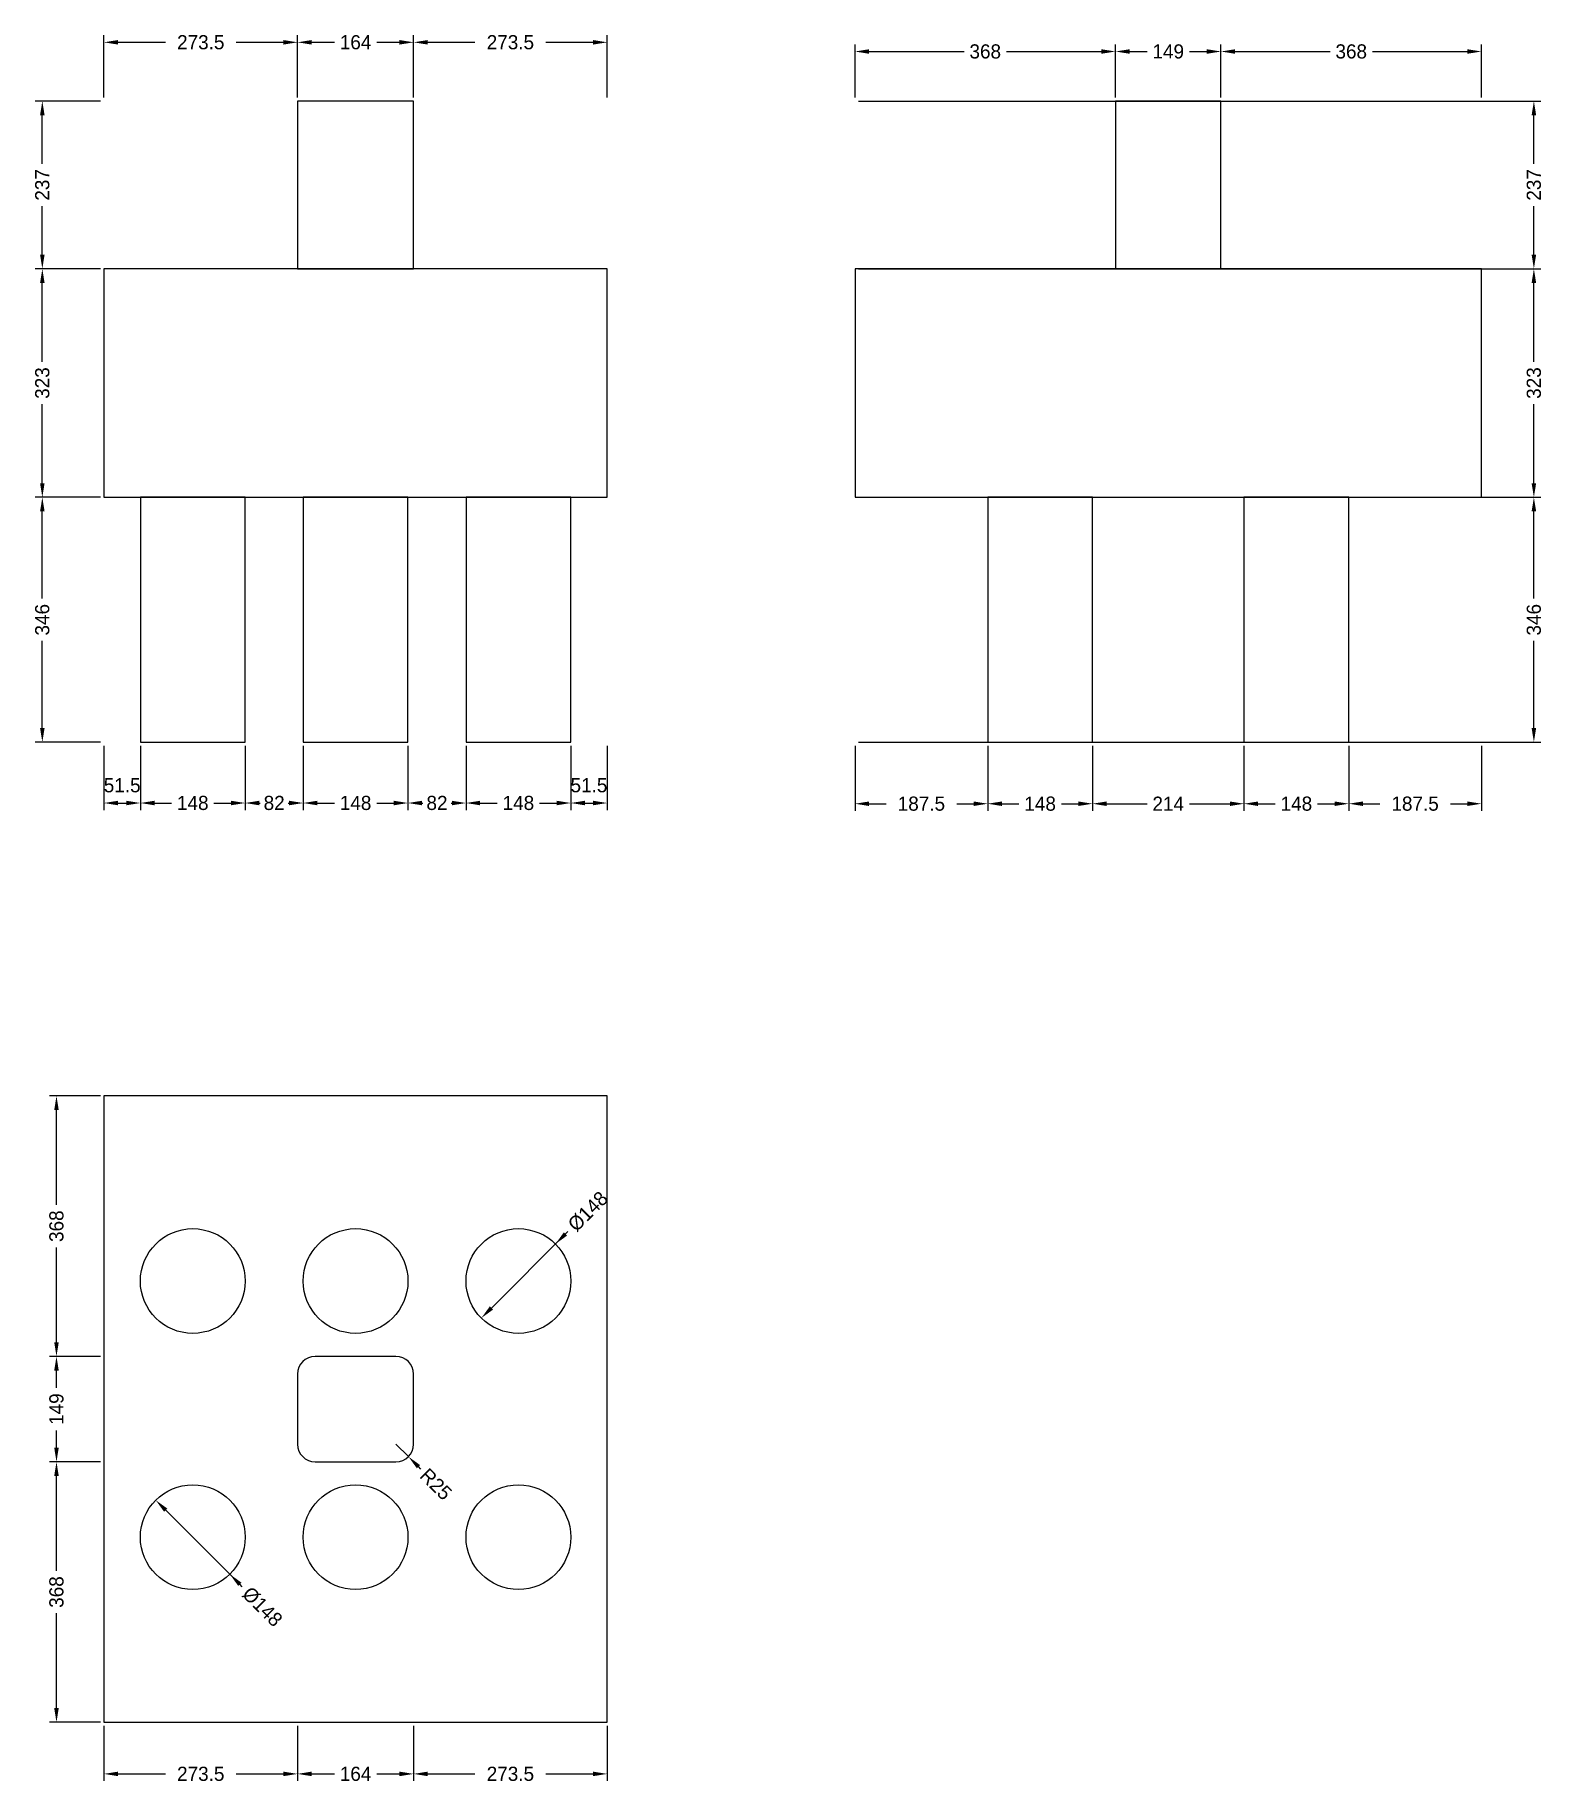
# Model space of a CAD drawing. Header units: metres. Extents: x -97 to 2030, y -83 to 2384.
import ezdxf

# ---------------------------------------------------------------- set-up
doc = ezdxf.new("R2010")
doc.units = ezdxf.units.M
for name, color, linetype in [('chengtai', 7, 'Continuous'), ('dunzhu', 7, 'Continuous'), ('zhuangji', 7, 'Continuous')]:
    doc.layers.add(name, color=color, linetype=linetype)

# ---------------------------------------------------------------- blocks, each defined once
blk = doc.blocks.new('_CLOSEDFILLED')
at = {"color": 0, "linetype": 'BYBLOCK'}
blk.add_solid([(-1, 0.16), (0, 0), (-1, -0.16)], dxfattribs=at)

msp = doc.modelspace()

# ---------------------------------------------------------------- linework, layer by layer
at = {"color": 7}
for p, q in [((0, 2296), (0, 2384)), ((20, 2374), (86.8, 2374)), ((186.8, 2374), (253.5, 2374)), ((273.5, 2296), (273.5, 2384)), ((273.5, 2296), (273.5, 2384)), ((293.5, 2374), (325.5, 2374)), ((385.5, 2374), (417.5, 2374)), ((437.5, 2296), (437.5, 2384)), ((437.5, 2296), (437.5, 2384)), ((457.5, 2374), (524.2, 2374)), ((624.2, 2374), (691, 2374)), ((711, 2296), (711, 2384)), ((1061, 2296), (1061, 2371)), ((1429, 2296), (1429, 2371)), ((1429, 2296), (1429, 2371)), ((1578, 2296), (1578, 2371)), ((1578, 2296), (1578, 2371)), ((1946, 2296), (1946, 2371)), ((1081, 2361), (1215, 2361)), ((1275, 2361), (1409, 2361)), ((1449, 2361), (1473.5, 2361)), ((1533.5, 2361), (1558, 2361)), ((1598, 2361), (1732, 2361)), ((1792, 2361), (1926, 2361)), ((-5, 2291), (-97, 2291)), ((-87, 2202.5), (-87, 2271)), ((1066, 2291), (2030, 2291)), ((2020, 2202.5), (2020, 2271)), ((-87, 2074), (-87, 2142.5)), ((2020, 2074), (2020, 2142.5)), ((-5, 2054), (-97, 2054)), ((-5, 2054), (-97, 2054)), ((1066, 2054), (2030, 2054)), ((1066, 2054), (2030, 2054)), ((-87, 1922.5), (-87, 2034)), ((2020, 1922.5), (2020, 2034)), ((-87, 1751), (-87, 1862.5)), ((2020, 1751), (2020, 1862.5)), ((-5, 1731), (-97, 1731)), ((-5, 1731), (-97, 1731)), ((1066, 1731), (2030, 1731)), ((1066, 1731), (2030, 1731)), ((-87, 1588), (-87, 1711)), ((2020, 1588), (2020, 1711)), ((-87, 1405), (-87, 1528)), ((2020, 1405), (2020, 1528)), ((-5, 1385), (-97, 1385)), ((1066, 1385), (2030, 1385)), ((0, 1380), (0, 1289)), ((51.5, 1380), (51.5, 1289)), ((51.5, 1380), (51.5, 1289)), ((199.5, 1380), (199.5, 1289)), ((199.5, 1380), (199.5, 1289)), ((281.5, 1380), (281.5, 1289)), ((281.5, 1380), (281.5, 1289)), ((429.5, 1380), (429.5, 1289)), ((429.5, 1380), (429.5, 1289)), ((511.5, 1380), (511.5, 1289)), ((511.5, 1380), (511.5, 1289)), ((659.5, 1380), (659.5, 1289)), ((659.5, 1380), (659.5, 1289)), ((711, 1380), (711, 1289)), ((1061, 1380), (1061, 1288)), ((1248.5, 1380), (1248.5, 1288)), ((1248.5, 1380), (1248.5, 1288)), ((1396.5, 1380), (1396.5, 1288)), ((1396.5, 1380), (1396.5, 1288)), ((1610.5, 1380), (1610.5, 1288)), ((1610.5, 1380), (1610.5, 1288)), ((1758.5, 1380), (1758.5, 1288)), ((1758.5, 1380), (1758.5, 1288)), ((1946, 1380), (1946, 1288)), ((20, 1299), (31.5, 1299)), ((71.5, 1299), (95.5, 1299)), ((155.5, 1299), (179.5, 1299)), ((219.5, 1299), (220.5, 1299)), ((260.5, 1299), (261.5, 1299)), ((301.5, 1299), (325.5, 1299)), ((385.5, 1299), (409.5, 1299)), ((449.5, 1299), (450.5, 1299)), ((490.5, 1299), (491.5, 1299)), ((531.5, 1299), (555.5, 1299)), ((615.5, 1299), (639.5, 1299)), ((679.5, 1299), (691, 1299)), ((1081, 1298), (1104.8, 1298)), ((1204.8, 1298), (1228.5, 1298)), ((1268.5, 1298), (1292.5, 1298)), ((1352.5, 1298), (1376.5, 1298)), ((1416.5, 1298), (1473.5, 1298)), ((1533.5, 1298), (1590.5, 1298)), ((1630.5, 1298), (1654.5, 1298)), ((1714.5, 1298), (1738.5, 1298)), ((1778.5, 1298), (1802.2, 1298)), ((1902.2, 1298), (1926, 1298)), ((-5, 885), (-77, 885)), ((-67, 731), (-67, 865)), ((655.5, 693.5), (652, 690)), ((-67, 537), (-67, 671)), ((652, 690), (547.3, 585.3)), ((-5, 517), (-77, 517)), ((-5, 517), (-77, 517)), ((-67, 472.5), (-67, 497)), ((-67, 388), (-67, 412.5)), ((412.5, 393), (430.2, 375.3)), ((-5, 368), (-77, 368)), ((-5, 368), (-77, 368)), ((-67, 214), (-67, 348)), ((447.9, 357.6), (444.3, 361.2)), ((192, 195), (87.3, 299.7)), ((195.5, 191.5), (192, 195)), ((-67, 20), (-67, 154)), ((-5, 0), (-77, 0)), ((0, -5), (0, -83)), ((273.5, -5), (273.5, -83)), ((273.5, -5), (273.5, -83)), ((437.5, -5), (437.5, -83)), ((437.5, -5), (437.5, -83)), ((711, -5), (711, -83)), ((20, -73), (86.8, -73)), ((186.8, -73), (253.5, -73)), ((293.5, -73), (325.5, -73)), ((385.5, -73), (417.5, -73)), ((457.5, -73), (524.2, -73)), ((624.2, -73), (691, -73))]:
    msp.add_line(p, q, dxfattribs=at)
at = {"layer": 'chengtai'}
for points in [[(0, 1731), (711, 1731), (711, 2054), (0, 2054), (0, 1731)], [(1061, 1731), (1946, 1731), (1946, 2054), (1061, 2054), (1061, 1731)], [(0, 0), (711, 0), (711, 885), (0, 885), (0, 0)]]:
    msp.add_lwpolyline(points, dxfattribs=at)
at = {"layer": 'Defpoints', "color": 7}
for p in [(0, 2374), (273.5, 2374), (437.5, 2374), (1061, 2361), (1429, 2361), (1578, 2361), (0, 2291), (0, 2291), (273.5, 2291), (273.5, 2291), (437.5, 2291), (437.5, 2291), (711, 2291), (1061, 2291), (1061, 2291), (1429, 2291), (1429, 2291), (1578, 2291), (1578, 2291), (1946, 2291), (-87, 2054), (0, 2054), (0, 2054), (1061, 2054), (1061, 2054), (2020, 2054), (-87, 1731), (0, 1731), (0, 1731), (1061, 1731), (1061, 1731), (2020, 1731), (-87, 1385), (0, 1385), (0, 1385), (51.5, 1385), (51.5, 1385), (199.5, 1385), (199.5, 1385), (281.5, 1385), (281.5, 1385), (429.5, 1385), (429.5, 1385), (511.5, 1385), (511.5, 1385), (659.5, 1385), (659.5, 1385), (711, 1385), (1061, 1385), (1061, 1385), (1248.5, 1385), (1248.5, 1385), (1396.5, 1385), (1396.5, 1385), (1610.5, 1385), (1610.5, 1385), (1758.5, 1385), (1758.5, 1385), (1946, 1385), (2020, 1385), (0, 1299), (51.5, 1299), (199.5, 1299), (281.5, 1299), (429.5, 1299), (511.5, 1299), (659.5, 1299), (1061, 1298), (1248.5, 1298), (1396.5, 1298), (1610.5, 1298), (1758.5, 1298), (0, 885), (637.8, 675.8), (585.5, 623.5), (-67, 517), (0, 517), (0, 517), (412.5, 393), (430.2, 375.3), (-67, 368), (0, 368), (0, 368), (125.5, 261.5), (177.8, 209.2), (-67, 0), (0, 0), (0, 0), (273.5, 0), (273.5, 0), (437.5, 0), (437.5, 0), (711, 0), (0, -73), (273.5, -73), (437.5, -73)]:
    msp.add_point(p, dxfattribs=at)
at = {"layer": 'dunzhu'}
for p, q in [((412.5, 517), (298.5, 517)), ((273.5, 492), (273.5, 393)), ((437.5, 393), (437.5, 492)), ((298.5, 368), (412.5, 368))]:
    msp.add_line(p, q, dxfattribs=at)
for points in [[(273.5, 2054), (437.5, 2054), (437.5, 2291), (273.5, 2291), (273.5, 2054)], [(1429, 2054), (1578, 2054), (1578, 2291), (1429, 2291), (1429, 2054)]]:
    msp.add_lwpolyline(points, dxfattribs=at)
for centre, start, end in [((298.5, 492), 90, 180), ((412.5, 492), 0, 90), ((298.5, 393), 180, 270), ((412.5, 393), 270, 360)]:
    msp.add_arc(centre, 25, start, end, dxfattribs=at)
at = {"layer": 'zhuangji'}
for points in [[(51.5, 1385), (199.5, 1385), (199.5, 1731), (51.5, 1731), (51.5, 1385)], [(281.5, 1385), (429.5, 1385), (429.5, 1731), (281.5, 1731), (281.5, 1385)], [(511.5, 1385), (659.5, 1385), (659.5, 1731), (511.5, 1731), (511.5, 1385)], [(1248.5, 1385), (1396.5, 1385), (1396.5, 1731), (1248.5, 1731), (1248.5, 1385)], [(1610.5, 1385), (1758.5, 1385), (1758.5, 1731), (1610.5, 1731), (1610.5, 1385)]]:
    msp.add_lwpolyline(points, dxfattribs=at)
for centre in [(125.5, 623.5), (355.5, 623.5), (585.5, 623.5), (125.5, 261.5), (355.5, 261.5), (585.5, 261.5)]:
    msp.add_circle(centre, 74, dxfattribs=at)

# ---------------------------------------------------------------- block references
at = {"color": 7, "xscale": 20, "yscale": 20}
for p, rotation in [((0, 2374), 180), ((273.5, 2374), 180), ((437.5, 2374), 180), ((1061, 2361), 180), ((1429, 2361), 180), ((1578, 2361), 180), ((-87, 2291), 90), ((2020, 2291), 90), ((-87, 2054), 270), ((2020, 2054), 270), ((-87, 2054), 90), ((2020, 2054), 90), ((-87, 1731), 270), ((-87, 1731), 90), ((2020, 1731), 270), ((2020, 1731), 90), ((-87, 1385), 270), ((2020, 1385), 270), ((0, 1299), 180), ((51.5, 1299), 180), ((199.5, 1299), 180), ((281.5, 1299), 180), ((429.5, 1299), 180), ((511.5, 1299), 180), ((659.5, 1299), 180), ((1061, 1298), 180), ((1248.5, 1298), 180), ((1396.5, 1298), 180), ((1610.5, 1298), 180), ((1758.5, 1298), 180), ((-67, 885), 90), ((637.8, 675.8), 225), ((533.2, 571.2), 225), ((-67, 517), 270), ((-67, 517), 90), ((-67, 368), 270), ((430.2, 375.3), 134.99999999999991), ((-67, 368), 90), ((73.2, 313.8), 135), ((177.8, 209.2), 135), ((-67, 0), 270), ((0, -73), 180), ((273.5, -73), 180), ((437.5, -73), 180)]:
    msp.add_blockref('_CLOSEDFILLED', p, dxfattribs=dict(at, rotation=rotation))
for p in [(273.5, 2374), (437.5, 2374), (711, 2374), (1429, 2361), (1578, 2361), (1946, 2361), (51.5, 1299), (199.5, 1299), (281.5, 1299), (429.5, 1299), (511.5, 1299), (659.5, 1299), (711, 1299), (1248.5, 1298), (1396.5, 1298), (1610.5, 1298), (1758.5, 1298), (1946, 1298), (273.5, -73), (437.5, -73), (711, -73)]:
    msp.add_blockref('_CLOSEDFILLED', p, dxfattribs=at)

# ---------------------------------------------------------------- texts
at = {"color": 7, "char_height": 20, "attachment_point": 5}
for s, insert in [('273.5', (136.8, 2374)), ('164', (355.5, 2374)), ('273.5', (574.2, 2374)), ('368', (1245, 2361)), ('149', (1503.5, 2361)), ('368', (1762, 2361)), ('51.5', (25.8, 1324)), ('51.5', (685.2, 1324)), ('148', (125.5, 1299)), ('82', (240.5, 1299)), ('148', (355.5, 1299)), ('82', (470.5, 1299)), ('148', (585.5, 1299)), ('187.5', (1154.8, 1298)), ('148', (1322.5, 1298)), ('214', (1503.5, 1298)), ('148', (1684.5, 1298)), ('187.5', (1852.2, 1298)), ('273.5', (136.8, -73)), ('164', (355.5, -73)), ('273.5', (574.2, -73))]:
    msp.add_mtext(s, dxfattribs=dict(at, insert=insert))
for s, insert, rotation in [('237', (-87, 2172.5), 90), ('237', (2020, 2172.5), 90), ('323', (-87, 1892.5), 90), ('323', (2020, 1892.5), 90), ('346', (-87, 1558), 90), ('346', (2020, 1558), 90), ('%%c148', (683.8, 721.8), 45), ('368', (-67, 701), 90), ('149', (-67, 442.5), 90), ('R25', (469.1, 336.4), 315), ('368', (-67, 184), 90), ('%%c148', (223.8, 163.2), 315)]:
    msp.add_mtext(s, dxfattribs=dict(at, insert=insert, rotation=rotation))

doc.saveas('drawing.dxf')
